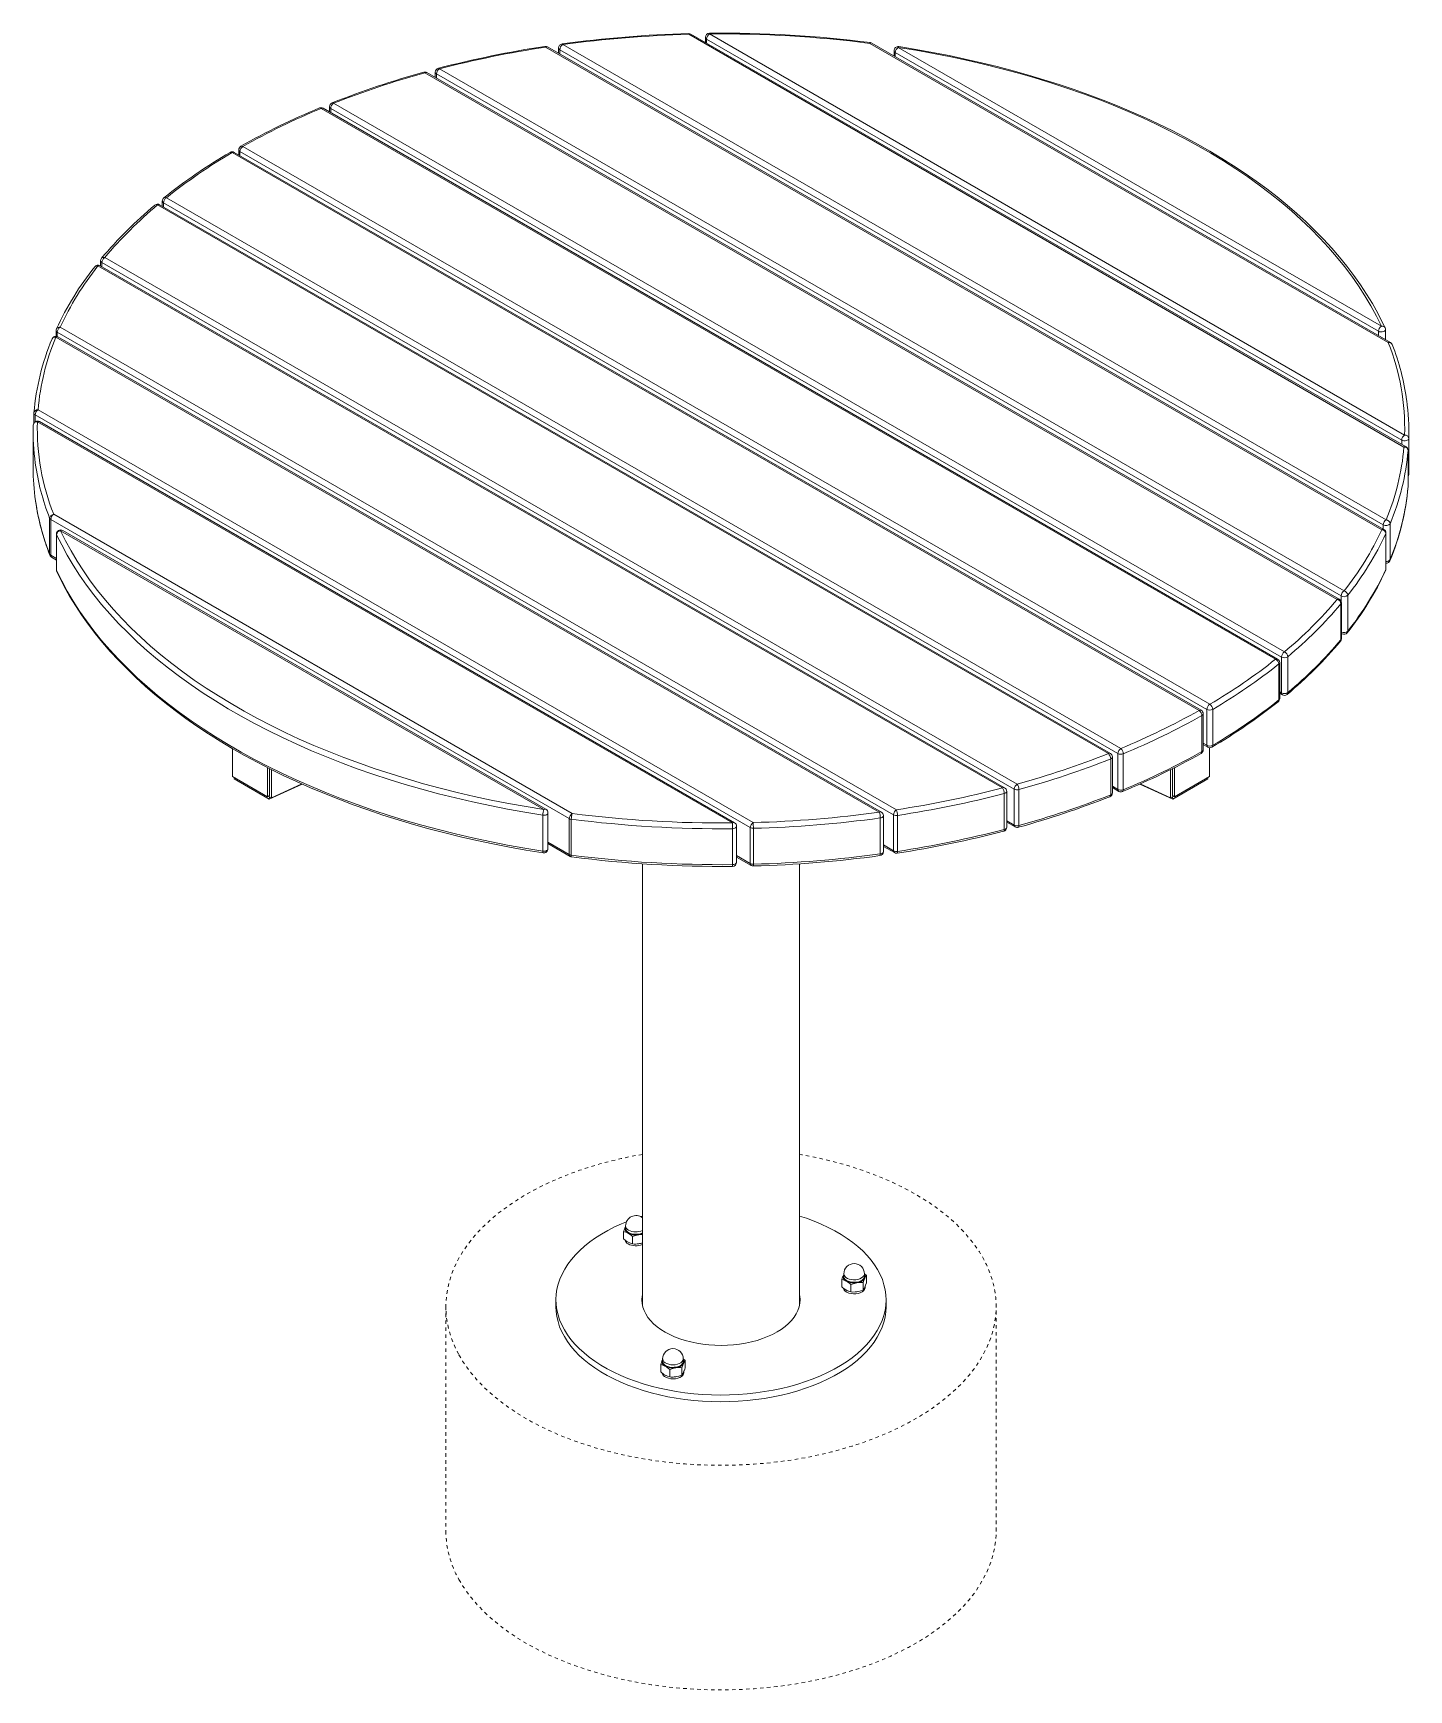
# Model space of a CAD drawing. Header units: inches. Extents: x -15 to 148, y 0 to 131.
# Drawn here: x 108.02 to 147.39, y 30.57 to 78 of the extents above; entities that cross this region are included whole.
import ezdxf

# ---------------------------------------------------------------- set-up
doc = ezdxf.new("R2010")
doc.units = ezdxf.units.IN
doc.linetypes.add('HIDDEN', pattern=[1.905, 1.27, -0.635])
doc.layers.add('ZANO_R', color=7, linetype='Continuous', lineweight=0)
doc.layers.add('ZANO_R_przerywana', color=250, linetype='HIDDEN', lineweight=0)

msp = doc.modelspace()

# ---------------------------------------------------------------- linework, layer by layer
at = {"layer": 'ZANO_R'}
for p, q in [((147.25185, 66.14916), (126.78557, 77.9641)), ((147.3109, 66.15501), (126.84462, 77.96994)), ((127.26096, 77.87859), (127.26096, 77.72959)), ((147.18729, 66.34713), (127.29556, 77.83038)), ((127.29556, 77.83038), (127.29556, 77.70962)), ((127.37907, 77.97504), (147.2708, 66.49179)), ((146.61854, 63.78269), (122.68628, 77.59849)), ((146.67759, 63.78854), (122.74533, 77.60434)), ((123.05747, 77.57315), (123.05747, 77.42415)), ((146.65818, 63.9205), (123.09206, 77.52493)), ((123.09206, 77.52493), (123.09206, 77.40418)), ((123.17557, 77.66959), (146.7417, 64.06516)), ((146.80441, 69.13954), (131.96562, 77.70579)), ((146.86346, 69.14539), (132.02467, 77.71164)), ((132.6593, 77.49428), (132.6593, 77.34528)), ((146.52156, 69.46352), (132.69389, 77.44606)), ((132.69389, 77.44606), (132.69389, 77.32531)), ((132.77741, 77.59072), (146.60508, 69.60818)), ((145.34216, 61.78745), (119.23005, 76.86166)), ((145.40121, 61.7933), (119.2891, 76.8675)), ((119.52965, 76.87764), (119.52965, 76.72864)), ((119.64776, 76.97408), (145.53691, 62.02859)), ((145.4534, 61.88394), (119.56424, 76.82943)), ((119.56424, 76.82943), (119.56424, 76.70867)), ((116.50333, 75.89262), (116.50333, 75.74362)), ((116.62144, 75.98906), (143.83062, 60.28154)), ((143.57756, 60.07407), (116.26206, 75.84297)), ((143.63661, 60.07991), (116.32111, 75.84882)), ((143.74711, 60.13688), (116.53792, 75.84441)), ((116.53792, 75.84441), (116.53792, 75.72365)), ((141.38856, 58.60567), (113.71844, 74.57929)), ((141.44761, 58.61152), (113.77749, 74.58514)), ((113.90656, 74.65963), (113.90656, 74.51063)), ((141.61127, 58.6378), (113.94115, 74.61142)), ((113.94115, 74.61142), (113.94115, 74.49066)), ((114.02467, 74.75607), (141.69479, 58.78245)), ((138.79179, 57.37268), (111.58261, 73.08021)), ((138.85084, 57.37853), (111.64166, 73.08605)), ((111.71757, 73.19123), (111.71757, 73.04223)), ((139.06766, 57.37412), (111.75216, 73.14302)), ((111.75216, 73.14302), (111.75216, 73.02226)), ((111.83568, 73.28768), (139.15118, 57.51877)), ((135.76548, 56.38766), (109.87632, 71.33315)), ((135.82453, 56.39351), (109.93537, 71.339)), ((109.95296, 71.47785), (109.95296, 71.32885)), ((136.09967, 56.35543), (109.98755, 71.42963)), ((109.98755, 71.42963), (109.98755, 71.30887)), ((110.07107, 71.57429), (136.18318, 56.50009)), ((132.23766, 55.69215), (108.67153, 69.29659)), ((108.67658, 69.48261), (108.67658, 69.31815)), ((132.64344, 55.61859), (108.71118, 69.4344)), ((108.71118, 69.4344), (108.71118, 69.3114)), ((132.29671, 55.698), (108.73058, 69.30243)), ((108.79469, 69.57905), (132.72696, 55.76325)), ((146.52156, 69.34276), (146.52156, 69.46352)), ((146.72319, 69.22636), (146.72319, 69.51173)), ((108.04327, 67.11614), (108.04327, 66.83768)), ((128.54415, 55.25299), (108.07786, 67.06793)), ((108.07786, 67.06793), (108.07786, 66.87241)), ((108.16138, 67.21258), (128.62767, 55.39765)), ((108.02158, 66.58443), (108.02158, 65.55572)), ((128.03416, 55.38671), (108.14243, 66.86996)), ((128.09321, 55.39255), (108.20148, 66.8758)), ((147.39165, 65.55572), (147.39165, 66.58443)), ((147.18729, 66.22637), (147.18729, 66.34713)), ((147.36996, 66.05272), (147.36983, 66.04951)), ((147.36983, 65.0208), (147.36983, 66.04951)), ((147.36996, 65.02401), (147.36996, 66.05272)), ((147.3889, 66.3942), (147.3889, 65.36549)), ((147.3889, 65.36549), (147.39165, 65.55572)), ((147.36957, 65.0144), (147.36983, 65.0208)), ((147.36996, 65.02401), (147.36983, 65.0208)), ((108.49355, 63.0822), (108.49355, 64.11092)), ((123.3641, 55.5113), (108.52531, 64.07754)), ((108.52531, 64.07754), (108.52531, 63.04883)), ((108.60883, 64.2222), (123.44761, 55.65595)), ((108.69005, 63.65713), (108.69005, 62.62841)), ((108.69005, 63.65713), (108.69408, 63.63945)), ((108.69408, 63.63945), (108.69408, 62.61074)), ((122.63583, 55.77102), (108.80816, 63.75357)), ((122.69488, 55.77687), (108.86721, 63.75941)), ((146.65818, 63.79974), (146.65818, 63.9205)), ((146.7327, 62.64004), (146.7327, 63.66876)), ((146.73665, 62.65754), (146.73665, 63.68625)), ((146.8566, 63.95292), (146.8566, 62.92421)), ((108.52531, 63.04883), (108.69005, 62.95373)), ((108.54978, 62.99476), (108.69005, 62.91378)), ((108.69005, 62.62841), (108.69408, 62.61074)), ((145.44862, 60.63276), (145.44862, 61.66147)), ((145.4534, 61.73073), (145.4534, 61.88394)), ((145.46027, 60.6623), (145.46027, 61.69101)), ((145.64454, 61.90407), (145.64454, 60.87535)), ((145.46027, 60.8113), (145.47786, 60.80115)), ((143.67336, 58.90903), (143.67336, 59.93774)), ((143.69566, 58.94891), (143.69566, 59.97762)), ((143.74711, 59.10817), (143.74711, 60.13688)), ((143.92795, 60.14647), (143.92795, 59.11775)), ((143.69566, 59.13786), (143.74711, 59.10817)), ((143.69567, 59.09791), (143.77157, 59.05409)), ((141.47115, 57.43177), (141.47115, 58.46048)), ((141.50667, 57.48052), (141.50667, 58.50923)), ((141.61127, 57.60908), (141.61127, 58.6378)), ((141.77923, 58.63833), (141.77923, 57.60962)), ((113.72734, 57.51527), (113.72734, 56.71402)), ((141.50667, 57.66947), (141.61127, 57.60908)), ((141.50667, 57.62952), (141.63574, 57.55501)), ((141.68589, 56.71402), (141.68589, 57.53952)), ((114.72954, 56.13547), (114.72954, 56.96982)), ((114.78522, 56.16761), (114.78522, 56.94109)), ((138.8587, 56.19134), (138.8587, 57.22005)), ((138.9099, 56.24753), (138.9099, 57.27624)), ((139.06766, 56.34541), (139.06766, 57.37412)), ((139.22026, 57.36703), (139.22026, 56.33831)), ((140.62802, 56.94157), (140.62802, 56.16761)), ((140.6837, 56.97012), (140.6837, 56.13547)), ((113.72734, 56.71402), (114.72954, 56.13547)), ((113.77748, 56.64684), (113.78049, 56.68334)), ((114.77967, 56.06829), (113.77748, 56.64684)), ((115.71649, 56.50092), (114.77967, 56.06829)), ((114.84089, 56.91343), (114.84089, 56.10332)), ((115.70901, 56.50423), (114.84089, 56.10332)), ((140.63356, 56.06829), (139.69696, 56.50082)), ((139.70446, 56.50411), (140.57234, 56.10332)), ((140.57234, 56.10332), (140.57234, 56.91303)), ((141.63576, 56.64684), (140.63356, 56.06829)), ((140.6837, 56.13547), (141.68589, 56.71402)), ((141.63576, 56.64684), (141.63275, 56.68334)), ((114.78522, 56.16761), (114.72954, 56.13547)), ((114.78522, 56.13546), (114.75737, 56.15153)), ((114.75737, 56.15153), (114.84089, 56.10332)), ((114.77967, 56.06829), (114.78522, 56.13546)), ((135.81412, 55.20037), (135.81412, 56.22909)), ((135.88359, 55.26251), (135.88359, 56.29122)), ((136.09967, 55.32672), (136.09967, 56.35543)), ((136.23435, 56.34219), (136.23435, 55.31348)), ((138.9099, 56.43648), (139.06766, 56.34541)), ((138.9099, 56.39653), (139.09213, 56.29133)), ((140.57234, 56.10332), (140.65586, 56.15153)), ((140.62802, 56.16761), (140.6837, 56.13547)), ((140.65586, 56.15153), (140.62802, 56.13546)), ((140.63356, 56.06829), (140.62802, 56.13546)), ((122.60522, 54.58001), (122.60522, 55.60873)), ((122.75394, 54.64587), (122.75394, 55.67458)), ((123.3641, 54.48258), (123.3641, 55.5113)), ((132.26501, 54.50067), (132.26501, 55.52938)), ((132.35577, 54.567), (132.35577, 55.59571)), ((132.64344, 54.58988), (132.64344, 55.61859)), ((132.75726, 55.60091), (132.75726, 54.57219)), ((123.4219, 55.49296), (123.4219, 54.46425)), ((128.03614, 54.19338), (128.03614, 55.22209)), ((128.15227, 54.26155), (128.15227, 55.29026)), ((128.54415, 54.22428), (128.54415, 55.25299)), ((128.63323, 55.2331), (128.63323, 54.20438)), ((135.88359, 55.45146), (136.09967, 55.32672)), ((135.88359, 55.41151), (136.12413, 55.27264)), ((122.75394, 54.83482), (123.3641, 54.48258)), ((122.75394, 54.79487), (123.38856, 54.42851)), ((132.35577, 54.75595), (132.64344, 54.58988)), ((132.35577, 54.716), (132.6679, 54.53581)), ((125.45662, 54.21738), (125.45662, 41.59061)), ((128.15227, 54.4505), (128.54415, 54.22428)), ((128.15227, 54.41055), (128.56862, 54.1702)), ((129.95662, 41.59061), (129.95662, 54.21702)), ((125.45662, 44.13277), (125.40329, 44.11584)), ((124.92059, 43.69374), (124.92059, 43.4825)), ((124.97661, 43.83504), (124.96765, 43.8181)), ((124.97661, 43.83432), (124.96765, 43.8181)), ((124.97661, 43.85141), (124.97661, 43.77908)), ((125.17775, 43.54528), (125.17775, 43.33404)), ((131.16474, 42.3192), (131.16474, 42.10797)), ((131.22076, 42.46051), (131.2118, 42.44357)), ((131.22076, 42.45979), (131.2118, 42.44357)), ((131.22076, 42.47688), (131.22076, 42.40455)), ((131.7732, 42.22509), (131.7732, 42.01385)), ((131.81131, 42.40455), (131.81131, 42.47688)), ((131.86733, 42.42788), (131.81131, 42.47504)), ((131.86733, 42.42788), (131.86733, 42.21664)), ((131.4219, 42.17075), (131.4219, 41.95951)), ((131.82386, 42.10086), (131.8192, 42.09005)), ((131.83099, 42.0879), (131.83099, 42.11822)), ((122.98221, 41.73459), (122.98221, 41.5417)), ((132.43103, 41.5417), (132.43103, 41.73459)), ((125.98064, 39.88473), (125.98064, 39.67349)), ((126.02771, 40.0091), (126.03698, 40.02552)), ((126.03666, 40.02531), (126.02771, 40.0091)), ((126.03666, 40.04241), (126.03666, 39.97008)), ((126.62721, 39.97008), (126.62721, 40.04241)), ((126.68323, 39.99341), (126.62721, 40.04057)), ((126.68323, 39.99341), (126.68323, 39.78217)), ((126.13545, 39.56276), (126.10268, 39.58019)), ((126.23781, 39.73627), (126.23781, 39.52504)), ((126.5891, 39.79061), (126.5891, 39.57938)), ((126.6469, 39.65343), (126.6469, 39.68505))]:
    msp.add_line(p, q, dxfattribs=at)
at = {"layer": 'ZANO_R', "flags": 128}
for points in [[(122.68628, 77.59849), (122.68037, 77.6095), (122.67468, 77.61637), (122.66944, 77.61885), (122.66838, 77.6188)], [(123.15949, 77.69016), (123.16038, 77.69019), (123.16511, 77.68763), (123.17024, 77.68068), (123.17557, 77.66959)], [(131.96562, 77.70579), (131.97064, 77.71692), (131.97546, 77.72392), (131.9799, 77.72651), (131.98071, 77.72649)], [(132.79549, 77.61099), (132.79441, 77.61105), (132.78912, 77.60858), (132.78338, 77.60171), (132.77741, 77.59072)], [(146.60508, 69.60818), (146.46222, 69.89984), (146.30586, 70.18918), (146.13611, 70.476), (145.95309, 70.76008), (145.75694, 71.04123), (145.54778, 71.31924), (145.32579, 71.59391), (145.0911, 71.86504), (144.8439, 72.13244), (144.58436, 72.39592), (144.31267, 72.65528), (144.02902, 72.91033), (143.73362, 73.16091), (143.42668, 73.40681), (143.10842, 73.64788), (142.77907, 73.88393), (142.43887, 74.11479), (142.08807, 74.3403), (141.72691, 74.56029), (141.35565, 74.77461), (140.97457, 74.98311), (140.58393, 75.18562), (140.18402, 75.38202), (139.77513, 75.57214), (139.35755, 75.75587), (138.93158, 75.93306), (138.49753, 76.10359), (138.05571, 76.26734), (137.60644, 76.42419), (137.15004, 76.57401), (136.68684, 76.71672), (136.21717, 76.8522), (135.74138, 76.98036), (135.2598, 77.1011), (134.77279, 77.21434), (134.28068, 77.31999), (133.78384, 77.41799), (133.28263, 77.50825), (132.77741, 77.59072)], [(146.71218, 69.56152), (146.64222, 69.70815), (146.50088, 69.98364), (146.34763, 70.25696), (146.18257, 70.52797), (146.00578, 70.79648), (145.81739, 71.06233), (145.6175, 71.32534), (145.40626, 71.58533), (145.18379, 71.84214), (144.95024, 72.0956), (144.70575, 72.34555), (144.4505, 72.59182), (144.18464, 72.83426), (143.90835, 73.07272), (143.62181, 73.30704), (143.32519, 73.53707), (143.0187, 73.76267), (142.70253, 73.98369), (142.37689, 74.20001), (142.04197, 74.41147), (141.69801, 74.61796), (141.34521, 74.81934), (140.98381, 75.01548), (140.61403, 75.20627), (140.23611, 75.39159), (139.85028, 75.57132), (139.45681, 75.74535), (139.05592, 75.91358), (138.64788, 76.07589), (138.23294, 76.2322), (137.81138, 76.3824), (137.38344, 76.52641), (136.94941, 76.66412), (136.50956, 76.79547), (136.06416, 76.92036), (135.6135, 77.03872), (135.15785, 77.15048), (134.69752, 77.25556), (134.23278, 77.35391), (133.76393, 77.44547), (133.29127, 77.53016), (132.79548, 77.611)], [(119.23005, 76.86166), (119.22007, 76.87179), (119.21047, 76.87783), (119.20163, 76.87954), (119.19846, 76.87902)], [(119.61792, 76.99192), (119.62073, 76.99235), (119.62914, 76.99052), (119.63827, 76.98435), (119.64776, 76.97408)], [(146.72319, 69.51173), (146.72294, 69.50729), (146.71421, 69.48566), (146.69389, 69.46679), (146.66415, 69.45269), (146.62813, 69.44486), (146.58967, 69.44413), (146.55284, 69.45058), (146.52156, 69.46352)], [(147.18729, 66.34713), (147.21491, 66.33528), (147.24728, 66.32853), (147.28164, 66.32745), (147.31509, 66.33213), (147.34477, 66.34219), (147.36818, 66.35675), (147.38331, 66.3746), (147.3889, 66.3942)], [(147.36996, 65.32959), (147.38331, 65.34588), (147.3889, 65.36549)], [(122.60522, 55.60873), (122.09694, 55.69169), (121.5927, 55.7825), (121.09287, 55.88109), (120.59779, 55.98738), (120.10784, 56.1013), (119.62335, 56.22277), (119.14469, 56.3517), (118.67219, 56.488), (118.20619, 56.63157), (117.74704, 56.7823), (117.29506, 56.94009), (116.85057, 57.10483), (116.4139, 57.27639), (115.98535, 57.45465), (115.56525, 57.63949), (115.15389, 57.83076), (114.75157, 58.02834), (114.35858, 58.23208), (113.97519, 58.44183), (113.6017, 58.65745), (113.23836, 58.87877), (112.88543, 59.10564), (112.54318, 59.3379), (112.21184, 59.57537), (111.89166, 59.81789), (111.58287, 60.06528), (111.28569, 60.31736), (111.00033, 60.57396), (110.727, 60.83489), (110.46589, 61.09995), (110.2172, 61.36896), (109.98109, 61.64173), (109.75776, 61.91806), (109.54734, 62.19775), (109.35, 62.48059), (109.16588, 62.76639), (108.9951, 63.05494), (108.8378, 63.34603), (108.69408, 63.63945)], [(108.80816, 63.75357), (108.95101, 63.46191), (109.10737, 63.17256), (109.27712, 62.88574), (109.46014, 62.60166), (109.6563, 62.32051), (109.86545, 62.0425), (110.08745, 61.76783), (110.32213, 61.4967), (110.56933, 61.2293), (110.82887, 60.96583), (111.10056, 60.70647), (111.38421, 60.45141), (111.67961, 60.20084), (111.98655, 59.95493), (112.30481, 59.71387), (112.63416, 59.47782), (112.97436, 59.24696), (113.32517, 59.02145), (113.68633, 58.80145), (114.05758, 58.58713), (114.43867, 58.37864), (114.8293, 58.17612), (115.22921, 57.97973), (115.6381, 57.7896), (116.05568, 57.60587), (116.48165, 57.42868), (116.9157, 57.25815), (117.35752, 57.0944), (117.8068, 56.93756), (118.2632, 56.78773), (118.7264, 56.64502), (119.19606, 56.50954), (119.67185, 56.38138), (120.15343, 56.26064), (120.64045, 56.1474), (121.13255, 56.04175), (121.62939, 55.94376), (122.1306, 55.85349), (122.63583, 55.77102)], [(146.7327, 63.66876), (146.73567, 63.67749), (146.73665, 63.68625)], [(108.49355, 63.0822), (108.49576, 63.06367), (108.49865, 63.05448)], [(108.69408, 62.61074), (108.8378, 62.31732), (108.9951, 62.02623), (109.16588, 61.73768), (109.35, 61.45188), (109.54734, 61.16903), (109.75776, 60.88935), (109.98109, 60.61302), (110.2172, 60.34025), (110.46589, 60.07124), (110.727, 59.80617), (111.00033, 59.54525), (111.28569, 59.28865), (111.58287, 59.03657), (111.89166, 58.78918), (112.21184, 58.54666), (112.54318, 58.30918), (112.88543, 58.07693), (113.23836, 57.85006), (113.6017, 57.62873), (113.97519, 57.41312), (114.35858, 57.20337), (114.75157, 56.99963), (115.15389, 56.80205), (115.56525, 56.61077), (115.98535, 56.42594), (116.4139, 56.24768), (116.85057, 56.07611), (117.29506, 55.91138), (117.74704, 55.75359), (118.20619, 55.60286), (118.67219, 55.45929), (119.14469, 55.32299), (119.62335, 55.19406), (120.10784, 55.07259), (120.59779, 54.95867), (121.09287, 54.85237), (121.5927, 54.75379), (122.09694, 54.66298), (122.60522, 54.58001)], [(108.69408, 62.61074), (108.69627, 62.59227), (108.70107, 62.57859)], [(146.72584, 62.60818), (146.7305, 62.62156), (146.7327, 62.64004)], [(146.73665, 62.65754), (146.73567, 62.64877), (146.7327, 62.64004)], [(146.85089, 62.89498), (146.85439, 62.9057), (146.8566, 62.92421)], [(108.70105, 62.57863), (108.77101, 62.432), (108.91236, 62.1565), (109.0656, 61.88318), (109.23067, 61.61217), (109.40745, 61.34366), (109.59585, 61.07781), (109.79573, 60.81481), (110.00698, 60.55482), (110.22945, 60.29801), (110.463, 60.04455), (110.70748, 59.7946), (110.96273, 59.54832), (111.22859, 59.30588), (111.50488, 59.06742), (111.79143, 58.83311), (112.08804, 58.60308), (112.39453, 58.37748), (112.7107, 58.15645), (113.03635, 57.94014), (113.37126, 57.72867), (113.71522, 57.52219), (114.06802, 57.32081), (114.42942, 57.12466), (114.79921, 56.93387), (115.17713, 56.74856), (115.56295, 56.56883), (115.95643, 56.3948), (116.35731, 56.22657), (116.76535, 56.06425), (117.18029, 55.90794), (117.60186, 55.75774), (118.02979, 55.61374), (118.46382, 55.47602), (118.90368, 55.34468), (119.34907, 55.21979), (119.79974, 55.10143), (120.25538, 54.98967), (120.71571, 54.88458), (121.18045, 54.78623), (121.6493, 54.69468), (122.12196, 54.60998), (122.61775, 54.52915)], [(145.46027, 60.82087), (145.46747, 60.80977), (145.47786, 60.80115), (145.47786, 60.80115)], [(139.22026, 56.33831), (139.21893, 56.32056), (139.215, 56.30562), (139.20862, 56.29405), (139.20003, 56.28632), (139.19659, 56.28459)], [(122.60522, 55.60873), (122.64352, 55.60654), (122.681, 55.61158), (122.71368, 55.62331), (122.7381, 55.64048), (122.75167, 55.66127), (122.75394, 55.67458)], [(132.35577, 55.59571), (132.35576, 55.59499), (132.3513, 55.57714), (132.33889, 55.56059), (132.3194, 55.54649), (132.29418, 55.53584), (132.26501, 55.52938)], [(128.15227, 55.29026), (128.15177, 55.28401), (128.14365, 55.2647), (128.12624, 55.24756), (128.10101, 55.23405), (128.0701, 55.22531), (128.03614, 55.22209)], [(135.79531, 55.14823), (135.79987, 55.15038), (135.80592, 55.15726), (135.81042, 55.1682), (135.81319, 55.18275), (135.81412, 55.20037)], [(135.81412, 55.20037), (135.83845, 55.20889), (135.85854, 55.22052), (135.87323, 55.23458), (135.88167, 55.25027), (135.88359, 55.26251)], [(136.23435, 55.31348), (136.23337, 55.29584), (136.23045, 55.28125), (136.22573, 55.27026), (136.21936, 55.26328), (136.21478, 55.26113)], [(122.60522, 54.58001), (122.64352, 54.57783), (122.681, 54.58287), (122.71368, 54.5946), (122.7381, 54.61177), (122.75167, 54.63256), (122.75394, 54.64587)], [(132.35577, 54.567), (132.35576, 54.56628), (132.3513, 54.54843), (132.33889, 54.53187), (132.3194, 54.51778), (132.29418, 54.50713), (132.26501, 54.50067)], [(128.03614, 54.19338), (128.0701, 54.1966), (128.10101, 54.20534), (128.12624, 54.21885), (128.14365, 54.23599), (128.15177, 54.25529), (128.15227, 54.26155)], [(128.45603, 39.04177), (128.70747, 39.06915), (128.95597, 39.10434), (129.20081, 39.14724), (129.44126, 39.19773), (129.67663, 39.25567), (129.90621, 39.32087), (130.12935, 39.39316), (130.34538, 39.47231), (130.55367, 39.5581), (130.75361, 39.65027), (130.94461, 39.74856), (131.12611, 39.85267), (131.29759, 39.9623), (131.45853, 40.07714), (131.60846, 40.19683), (131.74695, 40.32103), (131.87359, 40.44938), (131.98801, 40.5815), (132.08987, 40.717), (132.17887, 40.85548), (132.25476, 40.99655), (132.3173, 41.13978), (132.36632, 41.28475), (132.40167, 41.43104), (132.42326, 41.57823), (132.431, 41.72587), (132.42489, 41.87353), (132.40494, 42.02079), (132.37121, 42.16721), (132.32379, 42.31237), (132.26284, 42.45582), (132.18852, 42.59716), (132.10105, 42.73597), (132.00069, 42.87185), (131.88774, 43.00439), (131.76253, 43.1332), (131.62541, 43.25791), (131.47681, 43.37815), (131.31714, 43.49358), (131.14689, 43.60384), (130.96654, 43.70862), (130.77663, 43.80761), (130.57772, 43.90052), (130.37038, 43.98707), (130.15523, 44.06702), (129.95662, 44.13277)], [(125.00177, 43.9707), (124.85956, 43.91107), (124.65963, 43.8189), (124.46863, 43.72061), (124.28712, 43.6165), (124.11565, 43.50687), (123.95471, 43.39204), (123.80477, 43.27234), (123.66628, 43.14814), (123.53964, 43.01979), (123.42522, 42.88768), (123.32336, 42.75217), (123.23436, 42.61369), (123.15848, 42.47263), (123.09593, 42.3294), (123.04691, 42.18442), (123.01156, 42.03813), (122.98998, 41.89095), (122.98223, 41.74331), (122.98834, 41.59564), (123.00829, 41.44838), (123.04202, 41.30196), (123.08944, 41.15681), (123.15039, 41.01335), (123.22472, 40.87201), (123.31218, 40.7332), (123.41254, 40.59732), (123.52549, 40.46479), (123.65071, 40.33597), (123.78782, 40.21126), (123.93643, 40.09102), (124.09609, 39.9756), (124.26635, 39.86533), (124.44669, 39.76055), (124.6366, 39.66156), (124.83552, 39.56865), (125.04285, 39.4821), (125.258, 39.40215), (125.48033, 39.32904), (125.70919, 39.26299), (125.94391, 39.20419), (126.1838, 39.15281), (126.42816, 39.109), (126.67626, 39.07289), (126.92739, 39.0446), (127.18081, 39.02419), (127.43576, 39.01173), (127.69151, 39.00726), (127.94731, 39.01078), (128.2024, 39.0223), (128.45603, 39.04177)], [(124.92059, 43.69374), (125.01607, 43.65995), (125.04917, 43.64248)], [(125.45662, 43.63086), (125.44989, 43.62799), (125.39245, 43.60924), (125.32938, 43.59806), (125.26362, 43.59497), (125.19824, 43.60011), (125.13631, 43.61325), (125.08072, 43.63376), (125.03407, 43.66069), (124.99853, 43.69278), (124.97578, 43.72854), (124.96687, 43.76628), (124.97223, 43.80424), (124.97661, 43.81542)], [(124.97661, 43.77908), (124.97671, 43.77447), (124.98533, 43.73794), (125.00735, 43.70335), (125.04174, 43.67229), (125.08689, 43.64622), (125.14069, 43.62637), (125.20062, 43.61366), (125.26389, 43.60869), (125.32752, 43.61168), (125.38856, 43.6225), (125.44414, 43.64064), (125.45662, 43.64611)], [(125.04917, 43.64248), (125.14759, 43.5718), (125.17775, 43.54528)], [(125.04917, 43.3853), (125.01607, 43.40604), (124.92059, 43.4825)], [(125.11782, 43.35528), (125.10225, 43.36067), (125.04917, 43.3853)], [(125.17775, 43.33404), (125.14759, 43.34233), (125.04917, 43.3853)], [(125.17775, 43.54528), (125.26381, 43.57525), (125.3534, 43.59542)], [(125.45662, 43.36315), (125.44299, 43.3584), (125.3534, 43.33824)], [(131.16474, 42.3192), (131.22774, 42.2995), (131.29332, 42.26795)], [(131.595, 42.22637), (131.5298, 42.22055), (131.46395, 42.22296), (131.40054, 42.23348), (131.34253, 42.25162), (131.29263, 42.27654), (131.25318, 42.30707), (131.22602, 42.34178), (131.21344, 42.37389)], [(131.81131, 42.47688), (131.80928, 42.45692), (131.79499, 42.421), (131.76766, 42.38769), (131.72856, 42.35854), (131.67953, 42.33494), (131.62285, 42.31797), (131.56117, 42.30843), (131.49739, 42.30676), (131.43447, 42.31305), (131.37537, 42.32701), (131.32285, 42.34797), (131.27936, 42.37495), (131.24694, 42.40671), (131.2271, 42.44174), (131.22076, 42.47688)], [(131.22076, 42.40455), (131.22221, 42.38765), (131.23537, 42.35158), (131.26166, 42.31799), (131.29984, 42.28845), (131.34813, 42.26433), (131.40427, 42.24677), (131.46563, 42.23659), (131.52936, 42.23427), (131.59246, 42.2399)], [(131.59755, 42.22089), (131.4631, 42.18624), (131.4219, 42.17075)], [(131.59246, 42.2399), (131.65198, 42.25323), (131.70515, 42.27364), (131.74948, 42.30017), (131.78289, 42.33158), (131.80382, 42.36641), (131.8113, 42.40301), (131.81131, 42.40455)], [(131.81907, 42.37598), (131.81341, 42.3571), (131.79178, 42.32111), (131.75726, 42.28866), (131.71146, 42.26124), (131.65651, 42.24015), (131.595, 42.22637)], [(131.7732, 42.22509), (131.64276, 42.22625), (131.59755, 42.22089)], [(131.7732, 42.22509), (131.79626, 42.29143), (131.82026, 42.34945)], [(131.86733, 42.21664), (131.84427, 42.1503), (131.82026, 42.09228)], [(125.45662, 41.87856), (125.44943, 41.83423), (125.44284, 41.73169), (125.45022, 41.62916), (125.4715, 41.52729), (125.50656, 41.42669), (125.55519, 41.32799), (125.61709, 41.2318), (125.69186, 41.1387), (125.77906, 41.04929), (125.87814, 40.96409), (125.98849, 40.88365), (126.10944, 40.80845), (126.24023, 40.73897), (126.38007, 40.67562), (126.52808, 40.6188), (126.68336, 40.56886), (126.84495, 40.52611), (127.01185, 40.4908), (127.18303, 40.46317), (127.35745, 40.44337), (127.53401, 40.43154), (127.71164, 40.42774), (127.88924, 40.43199), (128.06571, 40.44428)], [(128.06571, 40.44428), (128.23997, 40.46452), (128.41094, 40.4926), (128.57757, 40.52833), (128.73883, 40.57149), (128.89372, 40.62183), (129.04129, 40.67903), (129.18064, 40.74273), (129.3109, 40.81256), (129.43127, 40.88806), (129.541, 40.96879), (129.63943, 41.05423), (129.72594, 41.14387), (129.79999, 41.23716), (129.86115, 41.33351), (129.90902, 41.43233), (129.94331, 41.53301), (129.96381, 41.63494), (129.97039, 41.73749), (129.96302, 41.84001), (129.95662, 41.87856)], [(131.83099, 42.0879), (131.82883, 42.06661), (131.81359, 42.02829), (131.78443, 41.99276), (131.74273, 41.96167), (131.69042, 41.93649), (131.62997, 41.91839), (131.56418, 41.90821), (131.49614, 41.90644), (131.42904, 41.91315), (131.366, 41.92803), (131.30997, 41.95039), (131.26358, 41.97918), (131.229, 42.01305), (131.20784, 42.05042), (131.20216, 42.07282)], [(131.4219, 41.95951), (131.35891, 41.97921), (131.29332, 42.01077)], [(131.4219, 41.95951), (131.4631, 41.95676), (131.59755, 41.96371)], [(131.62163, 41.96804), (131.56418, 41.95965), (131.54734, 41.95841)], [(131.59755, 41.96371), (131.64276, 41.97233), (131.7732, 42.01385)], [(122.98221, 41.5417), (122.98834, 41.40275), (123.00829, 41.2555), (123.04202, 41.10907), (123.08944, 40.96392), (123.15039, 40.82047), (123.22472, 40.67913), (123.31218, 40.54031), (123.41254, 40.40444), (123.52549, 40.2719), (123.65071, 40.14309), (123.78782, 40.01838), (123.93643, 39.89814), (124.09609, 39.78271), (124.26635, 39.67245), (124.44669, 39.56767), (124.6366, 39.46868), (124.83552, 39.37577), (125.04285, 39.28922), (125.258, 39.20927), (125.48033, 39.13616), (125.70919, 39.07011), (125.94391, 39.0113), (126.1838, 38.95992), (126.42816, 38.91612), (126.67626, 38.88001), (126.92739, 38.85171), (127.18081, 38.8313), (127.43576, 38.81885), (127.69151, 38.81437), (127.94731, 38.8179), (128.2024, 38.82942), (128.45603, 38.84889)], [(125.45662, 41.68568), (125.44943, 41.64135), (125.44901, 41.63814)], [(128.45603, 38.84889), (128.70747, 38.87626), (128.95597, 38.91145), (129.20081, 38.95436), (129.44126, 39.00485), (129.67663, 39.06278), (129.90621, 39.12799), (130.12935, 39.20028), (130.34538, 39.27943), (130.55367, 39.36522), (130.75361, 39.45739), (130.94461, 39.55568), (131.12611, 39.65979), (131.29759, 39.76942), (131.45853, 39.88425), (131.60846, 40.00394), (131.74695, 40.12815), (131.87359, 40.2565), (131.98801, 40.38861), (132.08987, 40.52411), (132.17887, 40.6626), (132.25476, 40.80366), (132.3173, 40.94689), (132.36632, 41.09187), (132.40167, 41.23816), (132.42326, 41.38534), (132.431, 41.53298), (132.43103, 41.5417)], [(129.96422, 41.63814), (129.96302, 41.64713), (129.95662, 41.68568)], [(125.98064, 39.88473), (126.01559, 39.98137), (126.02771, 40.0091)], [(125.98064, 39.88473), (126.04364, 39.86503), (126.10923, 39.83347)], [(126.62721, 40.00642), (126.63644, 39.97317), (126.63347, 39.93512), (126.61639, 39.89833), (126.58601, 39.86451), (126.54376, 39.83526), (126.49159, 39.81194), (126.43197, 39.79564), (126.36766, 39.78711), (126.30169, 39.78677), (126.23712, 39.79462), (126.177, 39.8103), (126.12411, 39.83308), (126.08095, 39.86188), (126.04952, 39.89537), (126.0313, 39.93198), (126.02713, 39.96999), (126.03721, 40.00763), (126.03721, 40.00763)], [(126.61715, 39.99829), (126.59405, 39.96393), (126.5587, 39.93323), (126.51274, 39.90765), (126.45833, 39.88836), (126.39801, 39.87627), (126.3346, 39.87196), (126.27107, 39.87561), (126.21038, 39.88707), (126.15537, 39.90578), (126.10862, 39.93089), (126.07232, 39.96121), (126.04815, 39.99533), (126.03725, 40.03165), (126.03666, 40.04241)], [(126.03666, 39.97008), (126.04099, 39.94098), (126.05863, 39.90556), (126.08905, 39.87315), (126.13082, 39.84527), (126.182, 39.82323), (126.24018, 39.80806), (126.30266, 39.80046), (126.36651, 39.80079), (126.42874, 39.80904), (126.48644, 39.82482), (126.53692, 39.84739), (126.57782, 39.8757), (126.60722, 39.90842), (126.62374, 39.94402), (126.62721, 39.97008)], [(126.5891, 39.79061), (126.62405, 39.88725), (126.63616, 39.91498)], [(126.62721, 40.04241), (126.62691, 40.03472), (126.61715, 39.99829)], [(126.63616, 39.91498), (126.67219, 39.97875), (126.68323, 39.99341)], [(126.63616, 39.60637), (126.61153, 39.56971), (126.57382, 39.53697), (126.5248, 39.50968), (126.46676, 39.48911), (126.40242, 39.47622), (126.33478, 39.47161), (126.26701, 39.47551), (126.20227, 39.48773), (126.1436, 39.50769), (126.09373, 39.53447), (126.05501, 39.56681), (126.02923, 39.60321), (126.0176, 39.64195), (126.01698, 39.65343)], [(126.23781, 39.52504), (126.17481, 39.54474), (126.10923, 39.57629)], [(126.23781, 39.73627), (126.32386, 39.76625), (126.41345, 39.78641)], [(126.44106, 39.5343), (126.40242, 39.52765), (126.35887, 39.52371)], [(126.5891, 39.57938), (126.50305, 39.5494), (126.41345, 39.52924)], [(126.63616, 39.6578), (126.62405, 39.63333), (126.5891, 39.57938)], [(126.68323, 39.78217), (126.67219, 39.74927), (126.63616, 39.6578)], [(126.6469, 39.70486), (126.64658, 39.69666), (126.63616, 39.6578)], [(126.6469, 39.65343), (126.64658, 39.64522), (126.63616, 39.60637)]]:
    msp.add_lwpolyline(points, dxfattribs=at)
at = {"layer": 'ZANO_R'}
for centre, radius, start, end in [((127.67525, 44.68974), 33.30795, 91.536131, 97.791925), ((127.67422, 44.79871), 33.1773, 91.534851, 97.792978), ((126.73552, 77.96771), 0.05017, 355.866273, 21.033212), ((126.78557, 77.86765), 0.11811, 60.002688, 91.558295), ((126.82016, 77.9158), 0.05941, 65.69385, 125.616329), ((127.37907, 77.87859), 0.11811, 90.553742, 180), ((127.31888, 77.88363), 0.05813, 184.971625, 246.348003), ((127.47688, 77.82213), 0.18152, 122.605923, 177.394241), ((127.71729, 44.43991), 33.5585, 82.701188, 90.579415), ((127.2459, 77.97888), 0.13323, 358.347265, 7.686243), ((127.71628, 44.51914), 33.4576, 82.703334, 90.577465), ((127.21178, 47.7747), 30.18796, 98.656103, 104.569369), ((127.22102, 47.82612), 30.11574, 98.660378, 104.564635), ((122.68628, 77.50205), 0.11811, 60.002688, 98.712578), ((122.72088, 77.5502), 0.05941, 65.694466, 125.615712), ((123.17557, 77.57315), 0.11811, 97.824323, 180), ((123.11634, 77.57887), 0.05915, 185.552653, 245.766371), ((123.27338, 77.51668), 0.18151, 122.60574, 177.394424), ((132.00022, 77.65749), 0.05941, 65.695274, 125.614905), ((131.96562, 77.60935), 0.11811, 60.002688, 82.664029), ((132.77741, 77.49428), 0.11811, 81.195062, 180), ((132.71605, 77.49848), 0.05691, 184.235231, 247.083634), ((132.87522, 77.43781), 0.18152, 122.606021, 177.393979), ((126.03749, 52.07892), 25.72582, 105.417037, 111.574414), ((126.07152, 52.07366), 25.71479, 105.429463, 111.561257), ((119.23005, 76.76521), 0.11811, 60.002688, 105.507986), ((119.26465, 76.81336), 0.05941, 65.69434, 125.615791), ((119.64776, 76.87764), 0.11811, 104.62358, 180), ((119.58676, 76.8821), 0.05729, 184.469532, 246.850787), ((119.74557, 76.82117), 0.18151, 122.605873, 177.394373), ((116.62144, 75.89262), 0.11811, 111.647259, 180), ((116.56139, 75.89776), 0.05828, 185.057837, 246.260956), ((116.71925, 75.83615), 0.18151, 122.60583, 177.394376), ((116.58865, 75.95975), 0.04399, 41.790943, 104.210126), ((124.17712, 56.60703), 20.82967, 112.46811, 119.353158), ((124.2357, 56.58287), 20.84539, 112.489468, 119.330458), ((116.22886, 75.81144), 0.04578, 43.532299, 105.490263), ((116.26206, 75.74653), 0.11811, 60.002688, 112.601141), ((116.29665, 75.79467), 0.05941, 65.694336, 125.615748), ((121.80883, 60.67158), 16.12454, 120.362369, 128.541828), ((121.87708, 60.66854), 16.12676, 120.391579, 128.510266), ((113.68414, 74.53307), 0.05756, 53.41362, 116.557126), ((113.71844, 74.48285), 0.11811, 60.002688, 120.549465), ((113.75304, 74.53099), 0.05941, 65.694599, 125.61558), ((114.02467, 74.65963), 0.11811, 119.451236, 180), ((113.9656, 74.66548), 0.05933, 185.654368, 245.66618), ((114.12248, 74.60316), 0.18151, 122.605915, 177.394413), ((113.99008, 74.70896), 0.05844, 53.715674, 113.686414), ((119.2182, 63.8081), 12.05524, 129.768259, 140.022562), ((119.27421, 63.84834), 12.01616, 129.799634, 139.986867), ((111.58261, 72.98376), 0.11811, 60.002688, 130.020087), ((111.5495, 73.01547), 0.07271, 62.914113, 126.070959), ((111.61721, 73.03191), 0.05941, 65.694334, 125.615845), ((111.83568, 73.19123), 0.11811, 128.679488, 180), ((111.77508, 73.19598), 0.05771, 184.72182, 246.598729), ((111.93349, 73.13477), 0.18151, 122.60574, 177.394424), ((111.80233, 73.22355), 0.07228, 62.52229, 124.04986), ((116.79929, 65.75727), 8.94714, 141.642862, 155.046223), ((116.82189, 65.83979), 8.85539, 141.658964, 155.022774), ((109.8475, 71.25176), 0.08634, 70.503015, 138.028503), ((109.87632, 71.23671), 0.11811, 60.002688, 141.941554), ((109.91092, 71.28485), 0.05941, 65.695274, 125.614905), ((110.07107, 71.47785), 0.11811, 140.219087, 180), ((110.01089, 71.4829), 0.05815, 184.982034, 246.337594), ((110.04149, 71.4951), 0.08453, 69.520701, 136.374977), ((110.16888, 71.42138), 0.18152, 122.60587, 177.394129), ((115.07452, 66.62472), 6.93809, 157.349954, 175.1395), ((108.67154, 69.20014), 0.11811, 60.002688, 157.591894), ((108.64894, 69.20292), 0.09636, 76.438583, 153.972192), ((108.70613, 69.24829), 0.05941, 65.693924, 125.616255), ((108.79469, 69.48261), 0.11811, 155.305224, 180), ((108.73287, 69.48648), 0.05642, 183.931174, 247.390295), ((108.7726, 69.48358), 0.09799, 76.97163, 150.421391), ((108.8925, 69.42614), 0.18151, 122.60561, 177.394718), ((146.70289, 69.45527), 0.18152, 122.606021, 177.393979), ((146.62895, 69.51671), 0.09453, 28.293126, 104.626545), ((146.60508, 69.51173), 0.11811, 0, 24.928534), ((115.08387, 66.52599), 7.06571, 157.366067, 175.130662), ((146.839, 69.09124), 0.05941, 65.695274, 125.614905), ((146.82452, 69.04108), 0.1005, 26.36277, 101.545314), ((140.5003, 66.66413), 6.77269, 358.541821, 21.438281), ((146.80441, 69.0431), 0.11811, 21.121899, 60.002688), ((140.47595, 66.56411), 6.91478, 7.724824, 21.386735), ((140.79777, 66.58377), 6.59386, 358.352545, 7.837564), ((108.14243, 66.77352), 0.11811, 60.002688, 178.338829), ((108.16138, 67.11614), 0.11811, 175.333297, 180), ((108.10183, 67.12164), 0.05882, 185.365248, 245.95438), ((108.14866, 67.10662), 0.10672, 83.154077, 169.673592), ((108.25919, 67.05967), 0.18151, 122.605825, 177.394504), ((108.17703, 66.82166), 0.05941, 65.693394, 125.616785), ((114.61536, 66.58508), 6.59375, 178.352452, 187.837619), ((108.1314, 66.76281), 0.10772, 84.123498, 173.684149), ((114.91293, 66.69762), 6.77269, 178.541854, 201.438326), ((147.36861, 66.33888), 0.18152, 122.605923, 177.394241), ((147.27942, 66.38196), 0.11016, 6.379408, 94.484877), ((140.33879, 66.73701), 6.93801, 337.349854, 355.139594), ((140.415, 66.64092), 6.97994, 337.349905, 355.13953), ((147.28645, 66.10087), 0.05941, 65.69385, 125.616329), ((147.25816, 66.03696), 0.11238, 6.410945, 93.216577), ((147.25185, 66.05272), 0.11811, 0, 60.002688), ((114.62319, 65.55706), 6.60161, 180.011674, 188.232137), ((115.01891, 66.65196), 7.00266, 187.929491, 201.27647), ((140.32926, 65.61419), 7.06582, 337.366183, 355.130515), ((140.415, 65.6122), 6.97994, 337.349905, 355.13953), ((147.25185, 65.02401), 0.11811, 355.333297, 0), ((147.2708, 65.36663), 0.11811, 327.095078, 358.338829), ((115.04408, 65.63025), 7.02865, 188.331335, 201.255198), ((114.86865, 65.55661), 6.84379, 188.029365, 201.444826), ((108.61788, 64.09747), 0.12506, 94.152769, 173.826878), ((108.5573, 64.13979), 0.06999, 204.366539, 242.799031), ((108.70664, 64.06929), 0.18151, 122.605625, 177.394375), ((146.83951, 63.91225), 0.18151, 122.60574, 177.394424), ((146.73118, 63.93946), 0.12613, 6.127487, 85.218624), ((108.80816, 63.65713), 0.11811, 60.002688, 180), ((108.82166, 63.626), 0.12828, 96.041607, 173.977536), ((108.84275, 63.70527), 0.05941, 65.693541, 125.616638), ((138.59135, 67.52195), 8.85538, 321.658931, 335.022754), ((138.65702, 67.4306), 8.90887, 321.65897, 335.02273), ((146.65314, 63.73439), 0.05941, 65.694466, 125.615712), ((146.60533, 63.65529), 0.12808, 6.032549, 84.078036), ((146.73863, 64.05149), 0.15372, 238.442713, 320.119042), ((146.61854, 63.68625), 0.11811, 0, 60.002688), ((108.5573, 63.11108), 0.06999, 204.366539, 242.799031), ((108.60883, 63.09705), 0.11811, 201.121899, 240.002688), ((108.5815, 63.04168), 0.05664, 172.746643, 235.942684), ((108.80816, 62.62841), 0.11811, 180, 204.928534), ((138.65702, 66.40189), 8.90887, 321.65897, 335.02273), ((146.61854, 62.65754), 0.11811, 335.305224, 0), ((146.75196, 63.00042), 0.12945, 263.208266, 323.934416), ((146.7417, 62.94), 0.11811, 267.55075, 337.591894), ((138.61383, 66.38294), 8.94727, 321.642957, 335.046115), ((136.13908, 69.51334), 12.01607, 309.799596, 319.9869), ((136.18993, 69.43405), 12.08868, 309.799604, 319.986848), ((145.37676, 61.73916), 0.05941, 65.69434, 125.615791), ((145.30595, 61.64889), 0.14322, 5.041329, 75.353714), ((145.34216, 61.69101), 0.11811, 0, 60.002688), ((145.4142, 61.69212), 0.04608, 318.30743, 358.616053), ((145.63472, 61.87568), 0.18151, 122.605873, 177.394373), ((145.53482, 62.0283), 0.16574, 240.574727, 311.449292), ((145.50391, 61.8913), 0.14121, 5.188839, 76.485475), ((145.53477, 61.00005), 0.16613, 243.35962, 311.358598), ((145.53691, 60.90344), 0.11811, 240.002688, 321.941554), ((145.57328, 60.87391), 0.07128, 322.611352, 1.163663), ((143.92843, 60.12863), 0.18151, 122.60583, 177.394376), ((143.7704, 60.13554), 0.15793, 3.967273, 67.583623), ((136.19504, 68.33202), 12.05522, 309.768286, 320.022616), ((136.18993, 68.40534), 12.08868, 309.799604, 319.986848), ((145.34216, 60.6623), 0.11811, 320.219087, 0), ((145.37796, 60.63114), 0.07067, 321.067535, 1.311653), ((145.4142, 60.66341), 0.04608, 318.30743, 358.616053), ((133.53609, 72.69329), 16.12687, 300.391584, 308.510217), ((133.5713, 72.63312), 16.22418, 300.391576, 308.510225), ((143.61215, 60.02577), 0.05941, 65.694336, 125.615748), ((143.51333, 59.92711), 0.16037, 3.801202, 66.393822), ((143.57755, 59.97762), 0.11811, 0, 60.002688), ((143.64414, 59.98027), 0.0516, 304.493492, 357.060735), ((143.82961, 60.2911), 0.1749, 241.854773, 304.213368), ((133.60491, 71.46782), 16.12363, 300.362157, 308.542079), ((133.5713, 71.60441), 16.22418, 300.391576, 308.510225), ((143.60928, 58.90518), 0.06419, 310.934221, 3.443079), ((143.57755, 58.94891), 0.11811, 308.679488, 0), ((143.64414, 58.95156), 0.0516, 304.493492, 357.060735), ((143.80601, 59.10225), 0.0592, 174.260251, 234.427925), ((143.82961, 59.26239), 0.1749, 241.854773, 304.213368), ((143.83062, 59.15638), 0.11811, 240.002688, 310.020087), ((143.86315, 59.11416), 0.0649, 311.995724, 3.173921), ((131.17748, 76.77896), 20.84549, 292.489503, 299.330459), ((131.19845, 76.74344), 20.97129, 292.489498, 299.330464), ((141.42316, 58.55737), 0.05941, 65.694599, 125.61558), ((141.28804, 58.45241), 0.18329, 2.525528, 56.740021), ((141.38856, 58.50923), 0.11811, 0, 60.002688), ((141.44969, 58.51344), 0.05713, 292.056949, 355.775354), ((141.7926, 58.62954), 0.18151, 122.605915, 177.394413), ((141.69474, 58.79866), 0.18122, 242.577305, 297.788692), ((141.59963, 58.62991), 0.17979, 2.685777, 58.044073), ((139.24899, 57.36587), 0.18151, 122.60574, 177.394424), ((139.00662, 57.36137), 0.21371, 1.517649, 47.436586), ((131.19845, 75.71473), 20.97129, 292.489498, 299.330464), ((141.41536, 57.42445), 0.05627, 303.759856, 7.479992), ((141.38856, 57.48052), 0.11811, 299.451236, 0), ((141.44969, 57.48472), 0.05713, 292.056949, 355.775354), ((141.67138, 57.60371), 0.06035, 174.887458, 233.800028), ((141.69474, 57.76994), 0.18122, 242.577305, 297.788692), ((141.69479, 57.6573), 0.11811, 240.002688, 300.549465), ((141.71977, 57.60394), 0.05972, 305.936147, 5.459424), ((129.3418, 81.28783), 25.71452, 285.429429, 291.561288), ((129.35161, 81.27971), 25.8699, 285.429462, 291.56128), ((138.82639, 57.32438), 0.05941, 65.694334, 125.615845), ((138.63909, 57.21475), 0.21968, 1.381814, 45.963413), ((138.79179, 57.27624), 0.11811, 0, 60.002688), ((138.84235, 57.28637), 0.06831, 283.851076, 351.467457), ((139.15176, 57.53847), 0.18462, 242.900398, 291.778437), ((131.23626, 75.53281), 20.82933, 292.468053, 299.353215), ((136.28099, 56.34718), 0.18152, 122.60587, 177.394129), ((135.9559, 56.3392), 0.27846, 0.616015, 35.294278), ((128.19223, 85.53547), 30.11559, 278.660375, 284.564661), ((128.19514, 85.553), 30.29754, 278.660387, 284.564641), ((135.80007, 56.33936), 0.05941, 65.695274, 125.614905), ((135.52264, 56.22642), 0.2915, 0.524675, 33.583948), ((135.80595, 56.30812), 0.07945, 275.901214, 347.720133), ((135.76548, 56.29122), 0.11811, 0, 60.002688), ((136.18383, 56.51995), 0.1848, 242.906518, 285.864567), ((129.37562, 80.06156), 25.72616, 285.417097, 291.574392), ((129.35161, 80.251), 25.8699, 285.429462, 291.56128), ((138.79179, 56.24753), 0.11811, 291.647259, 0), ((138.806, 56.18241), 0.05345, 303.348242, 9.619352), ((138.84235, 56.25766), 0.06831, 283.851076, 351.467457), ((139.12554, 56.33902), 0.05823, 173.702725, 234.985682), ((139.15176, 56.50976), 0.18462, 242.900398, 291.778437), ((139.15118, 56.39362), 0.11811, 240.002688, 292.601141), ((123.05527, 55.60788), 0.45005, 158.746864, 179.892627), ((122.67042, 55.72273), 0.05941, 65.693541, 125.616638), ((122.63583, 55.67458), 0.11811, 0, 60.002688), ((123.54542, 55.50304), 0.18151, 122.605625, 177.394375), ((123.4395, 55.64874), 0.15677, 241.249764, 263.555466), ((123.9544, 55.4925), 0.5325, 162.123628, 179.949855), ((127.69696, 88.84259), 33.45758, 262.703334, 270.577466), ((127.73902, 88.56285), 33.17711, 271.534841, 277.793002), ((127.73921, 88.59857), 33.37745, 271.534847, 277.792995), ((132.27226, 55.64386), 0.05941, 65.693924, 125.616255), ((131.76342, 55.52878), 0.50159, 0.068271, 19.008297), ((132.23766, 55.59571), 0.11811, 0, 60.002688), ((132.82476, 55.61034), 0.18151, 122.60561, 177.394718), ((132.72674, 55.77955), 0.18124, 242.637761, 279.695491), ((132.30289, 55.60009), 0.45437, 0.102808, 21.044303), ((127.69689, 88.87973), 33.65935, 262.70331, 270.577485), ((128.06876, 55.33841), 0.05941, 65.693394, 125.616785), ((121.21483, 55.22247), 6.82131, 359.99683, 1.379665), ((128.03416, 55.29026), 0.11811, 0, 60.002688), ((128.72548, 55.24474), 0.18151, 122.605825, 177.394504), ((128.62503, 55.40575), 0.17285, 242.101318, 272.718142), ((126.2055, 55.23343), 2.42773, 359.992005, 3.878448), ((128.20127, 84.36634), 30.18886, 278.656191, 284.569279), ((128.19514, 84.52429), 30.29754, 278.660387, 284.564641), ((135.76548, 55.26251), 0.11811, 284.62358, 0), ((136.15754, 55.32033), 0.05823, 173.704141, 234.985185), ((136.18383, 55.49124), 0.1848, 242.906518, 285.864567), ((136.18318, 55.37493), 0.11811, 240.002688, 285.507986), ((122.66379, 54.56746), 0.0599, 167.905816, 219.760866), ((122.63583, 54.64587), 0.11811, 261.195062, 0), ((132.23766, 54.567), 0.11811, 277.824323, 0), ((132.69962, 54.58273), 0.05664, 172.744178, 235.943308), ((132.72674, 54.75084), 0.18124, 242.637761, 279.695491), ((132.69839, 54.55962), 0.06019, 320.517856, 12.054888), ((123.42028, 54.47543), 0.05664, 172.746643, 235.942684), ((123.4395, 54.62003), 0.15677, 241.249764, 263.555466), ((123.44761, 54.5308), 0.11811, 240.002688, 262.664029), ((123.48655, 54.45141), 0.06591, 168.767368, 214.947989), ((127.69689, 87.85102), 33.65935, 262.70331, 270.577485), ((127.69591, 87.69968), 33.55795, 262.701116, 270.579472), ((128.03416, 54.26155), 0.11811, 270.553742, 0), ((127.3508, 54.17987), 0.68547, 356.954374, 1.12932), ((128.60738, 54.22031), 0.06335, 176.410019, 232.277467), ((128.62503, 54.37704), 0.17285, 242.101318, 272.718142), ((128.62767, 54.27249), 0.11811, 240.002688, 271.558295), ((127.73805, 87.4496), 33.30714, 271.536054, 277.792001), ((128.38747, 54.1909), 0.24612, 351.477776, 3.140579), ((127.73921, 87.56985), 33.37745, 271.534847, 277.792995), ((132.20273, 54.48792), 0.06357, 323.364142, 11.565991), ((132.72696, 54.6381), 0.11811, 240.002688, 278.712578), ((125.27188, 43.85141), 0.29528, 51.270912, 180), ((125.92829, 43.38348), 1.05438, 155.656364, 162.887212), ((125.09821, 43.77197), 0.13847, 160.538591, 249.257877), ((125.12204, 43.86447), 0.14602, 185.130285, 246.189774), ((125.27135, 44.07188), 0.48348, 242.642744, 279.77123), ((125.27283, 44.1351), 0.45539, 242.575642, 293.801726), ((125.11577, 43.48058), 0.16113, 191.378578, 245.585396), ((125.27318, 43.76663), 0.4873, 242.632764, 292.11322), ((125.24896, 44.03106), 0.70065, 264.166866, 278.572409), ((125.28594, 43.78527), 0.45212, 277.809313, 292.179216), ((125.28835, 44.03412), 0.4435, 278.434272, 292.297149), ((125.44124, 43.08233), 0.52055, 88.30716, 99.714908), ((131.51603, 42.47688), 0.29528, 0, 180), ((132.17256, 42.00891), 1.0545, 155.657205, 162.887178), ((131.34236, 42.39744), 0.13847, 160.53913, 249.257876), ((131.31559, 42.39661), 0.10464, 155.688013, 192.543352), ((130.93063, 41.6545), 0.71264, 46.419653, 59.406704), ((131.5155, 42.69735), 0.48348, 242.642802, 279.771119), ((131.58033, 42.50789), 0.28752, 273.433331, 326.561293), ((131.71852, 42.39673), 0.11219, 335.07922, 34.199076), ((131.71522, 42.39648), 0.10585, 348.829992, 24.805751), ((132.18087, 42.18639), 0.39576, 142.396401, 155.667826), ((131.65601, 42.62421), 0.71264, 226.419618, 239.40674), ((131.47746, 42.33581), 0.37348, 239.252466, 256.4264), ((131.45969, 42.25532), 0.39572, 322.395751, 335.668776), ((126.33194, 40.04241), 0.29528, 0, 180), ((126.15827, 39.96297), 0.13847, 160.539073, 249.258004), ((126.39623, 40.07342), 0.28752, 273.433547, 326.561077), ((126.53442, 39.96226), 0.11219, 335.078653, 34.199846), ((126.47192, 40.18974), 0.71264, 226.419651, 239.406727), ((125.74653, 39.22003), 0.71264, 46.419689, 59.406669), ((126.3314, 40.26288), 0.48348, 242.642811, 279.771082), ((126.30902, 40.22207), 0.70066, 264.166878, 278.572085), ((126.51789, 39.09358), 0.70066, 84.166824, 98.572207)]:
    msp.add_arc(centre, radius, start, end, dxfattribs=at)
at = {"layer": 'ZANO_R_przerywana', "ltscale": 0.05}
for p, q in [((119.8326, 41.5417), (119.8326, 35.11225)), ((135.58063, 35.11225), (135.58063, 41.5417))]:
    msp.add_line(p, q, dxfattribs=at)
at = {"layer": 'ZANO_R_przerywana', "ltscale": 0.05, "flags": 128}
for points in [[(125.45662, 45.89774), (125.15463, 45.84192), (124.84494, 45.77645), (124.54027, 45.70356), (124.24115, 45.62336), (123.94811, 45.53601), (123.66167, 45.44164), (123.38232, 45.34044), (123.11056, 45.23257), (122.84686, 45.11823), (122.59168, 44.99761), (122.34549, 44.87093), (122.10869, 44.7384), (121.88172, 44.60027), (121.66496, 44.45678), (121.45881, 44.30817), (121.26361, 44.15471), (121.07972, 43.99666), (120.90745, 43.8343), (120.74711, 43.66793), (120.59899, 43.49782), (120.46333, 43.32428), (120.34037, 43.14762), (120.23034, 42.96814), (120.13343, 42.78615), (120.0498, 42.60198), (119.97961, 42.41596), (119.92297, 42.22839), (119.87999, 42.03963), (119.85073, 41.84999), (119.83526, 41.65981), (119.8336, 41.46942), (119.84575, 41.27916), (119.87169, 41.08936), (119.91137, 40.90035), (119.96473, 40.71247), (120.03167, 40.52604), (120.11208, 40.34139), (120.20581, 40.15885)], [(120.20581, 40.15885), (120.3127, 39.97874), (120.43256, 39.80137), (120.56518, 39.62705), (120.71034, 39.45609), (120.86776, 39.28879), (121.03718, 39.12544), (121.2183, 38.96633), (121.41081, 38.81174), (121.61436, 38.66194), (121.8286, 38.51719), (122.05315, 38.37774), (122.28762, 38.24385), (122.53159, 38.11574), (122.78464, 37.99365), (123.04633, 37.87777), (123.3162, 37.76833), (123.59376, 37.6655), (123.87855, 37.56948), (124.17004, 37.48042), (124.46775, 37.39849), (124.77113, 37.32383), (125.07966, 37.25656), (125.39281, 37.19682), (125.71001, 37.14469), (126.03071, 37.10028), (126.35436, 37.06367), (126.68037, 37.0349), (127.00819, 37.01405), (127.33723, 37.00114), (127.66692, 36.99619), (127.99668, 36.99922), (128.32594, 37.01021), (128.6541, 37.02916), (128.9806, 37.05602), (129.30487, 37.09075), (129.62633, 37.1333), (129.94443, 37.18357), (130.2586, 37.24149), (130.56829, 37.30696), (130.87297, 37.37985), (131.17208, 37.46004), (131.46512, 37.5474), (131.75157, 37.64176), (132.03091, 37.74297), (132.30268, 37.85084), (132.56638, 37.96518), (132.82155, 38.0858), (133.06775, 38.21248), (133.30454, 38.345), (133.53152, 38.48313), (133.74827, 38.62663), (133.95443, 38.77524), (134.14962, 38.9287), (134.33351, 39.08675), (134.50578, 39.2491), (134.66612, 39.41548), (134.81425, 39.58558), (134.94991, 39.75912), (135.07286, 39.93579), (135.18289, 40.11527), (135.2798, 40.29725), (135.36343, 40.48142), (135.43363, 40.66745), (135.49026, 40.85501), (135.53325, 41.04378), (135.5625, 41.23342), (135.57797, 41.4236), (135.57964, 41.61399), (135.56749, 41.80425), (135.54155, 41.99405), (135.50186, 42.18306), (135.4485, 42.37094), (135.38156, 42.55737), (135.30115, 42.74201), (135.20742, 42.92455), (135.10053, 43.10467), (134.98067, 43.28204), (134.84805, 43.45636), (134.7029, 43.62732), (134.54547, 43.79462), (134.37605, 43.95796), (134.19493, 44.11707), (134.00242, 44.27167), (133.79887, 44.42147), (133.58464, 44.56622), (133.36009, 44.70566), (133.12562, 44.83955), (132.88164, 44.96766), (132.62859, 45.08976), (132.3669, 45.20563), (132.09704, 45.31508), (131.81947, 45.4179), (131.53469, 45.51393), (131.24319, 45.60299), (130.94549, 45.68492), (130.6421, 45.75958), (130.33357, 45.82684), (130.02043, 45.88659), (129.95662, 45.89774)], [(120.20581, 33.7294), (120.3127, 33.54928), (120.43256, 33.37191), (120.56518, 33.19759), (120.71034, 33.02664), (120.86776, 32.85933), (121.03718, 32.69599), (121.2183, 32.53688), (121.41081, 32.38229), (121.61436, 32.23248), (121.8286, 32.08773), (122.05315, 31.94829), (122.28762, 31.8144), (122.53159, 31.68629), (122.78464, 31.56419), (123.04633, 31.44832), (123.3162, 31.33887), (123.59376, 31.23605), (123.87855, 31.14002), (124.17004, 31.05097), (124.46775, 30.96903), (124.77113, 30.89437), (125.07966, 30.82711), (125.39281, 30.76736), (125.71001, 30.71524), (126.03071, 30.67083), (126.35436, 30.63421), (126.68037, 30.60545), (127.00819, 30.58459), (127.33723, 30.57168), (127.66692, 30.56673), (127.99668, 30.56976), (128.32594, 30.58076), (128.6541, 30.5997), (128.9806, 30.62657), (129.30487, 30.6613), (129.62633, 30.70384), (129.94443, 30.75412), (130.2586, 30.81204), (130.56829, 30.8775), (130.87297, 30.95039), (131.17208, 31.03059), (131.46512, 31.11794), (131.75157, 31.21231), (132.03091, 31.31351), (132.30268, 31.42138), (132.56638, 31.53572), (132.82155, 31.65634), (133.06775, 31.78302), (133.30454, 31.91555), (133.53152, 32.05368), (133.74827, 32.19717), (133.95443, 32.34578), (134.14962, 32.49925), (134.33351, 32.65729), (134.50578, 32.81965), (134.66612, 32.98602), (134.81425, 33.15613), (134.94991, 33.32967), (135.07286, 33.50633), (135.18289, 33.68581), (135.2798, 33.8678), (135.36343, 34.05197), (135.43363, 34.238), (135.49026, 34.42556), (135.53325, 34.61432), (135.5625, 34.80396), (135.57797, 34.99414), (135.58063, 35.11225)]]:
    msp.add_lwpolyline(points, dxfattribs=at)
at = {"layer": 'ZANO_R_przerywana', "ltscale": 0.05}
msp.add_arc((122.6689, 35.13594), 2.83639, 180.47853, 209.728421, dxfattribs=at)

doc.saveas('drawing.dxf')
